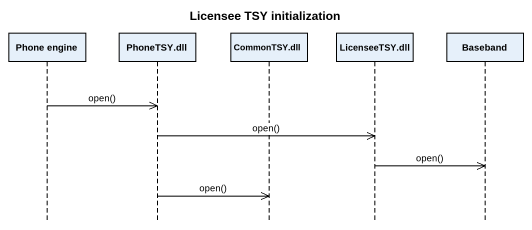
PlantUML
@startuml
title Licensee TSY initialization
hide footbox
participant "Phone engine" as Phone_engine
participant "PhoneTSY.dll" as PhoneTSY_dll
participant "CommonTSY.dll" as CommonTSY_dll
participant "LicenseeTSY.dll" as LicenseeTSY_dll
participant Baseband

Phone_engine ->> PhoneTSY_dll : open()
PhoneTSY_dll ->> LicenseeTSY_dll : open()
LicenseeTSY_dll ->> Baseband : open()
PhoneTSY_dll ->> CommonTSY_dll : open()
@enduml
